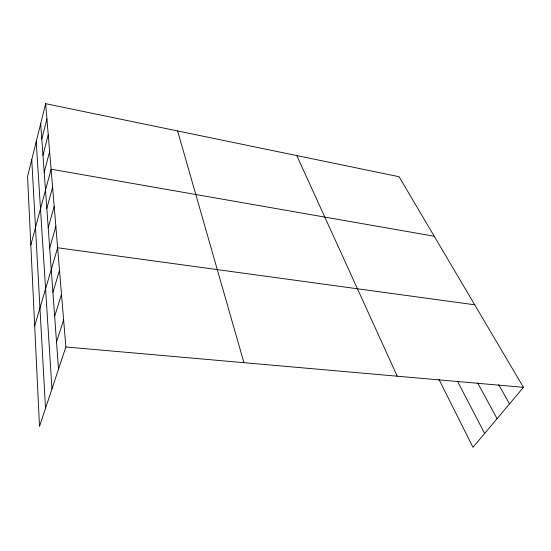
<?xml version="1.0" encoding="UTF-8"?>
<svg xmlns="http://www.w3.org/2000/svg" width="551" height="551" viewBox="0 0 551 551"><rect width="100%" height="100%" fill="white"/><g stroke="black" fill="none" stroke-linecap="round" stroke-linejoin="round"><path stroke-width="0.83" d="M45.657 103.684L27.55 176.554L39.493 426.426L65.879 346.978L45.657 103.684L399.062 176.719L523.45 387.325L472.978 447.316L438.954 379.357M41.793 139.127L46.918 118.844M42.964 155.286L48.24 134.775M44.197 172.277L49.638 151.539M30.822 245.009L51.105 169.198L434.216 236.234M46.821 208.436L52.607 187.264M48.219 227.701L54.191 206.329M49.7 248.026L55.865 226.461M34.692 325.965L57.635 247.771L474.721 304.813M52.91 292.244L59.515 270.348M54.659 316.357L61.505 294.317M56.519 341.964L63.62 319.807M65.879 346.978L523.45 387.325M498.662 384.674L509.51 403.89M477.669 382.924L497.057 418.698M457.433 381.161L484.646 433.451M296.803 155.589L397.243 376.195M177.608 130.952L243.921 362.675M40.678 123.734L58.496 369.218M36.214 141.703L51.959 388.896M31.751 159.652L45.506 408.332"/></g></svg>
